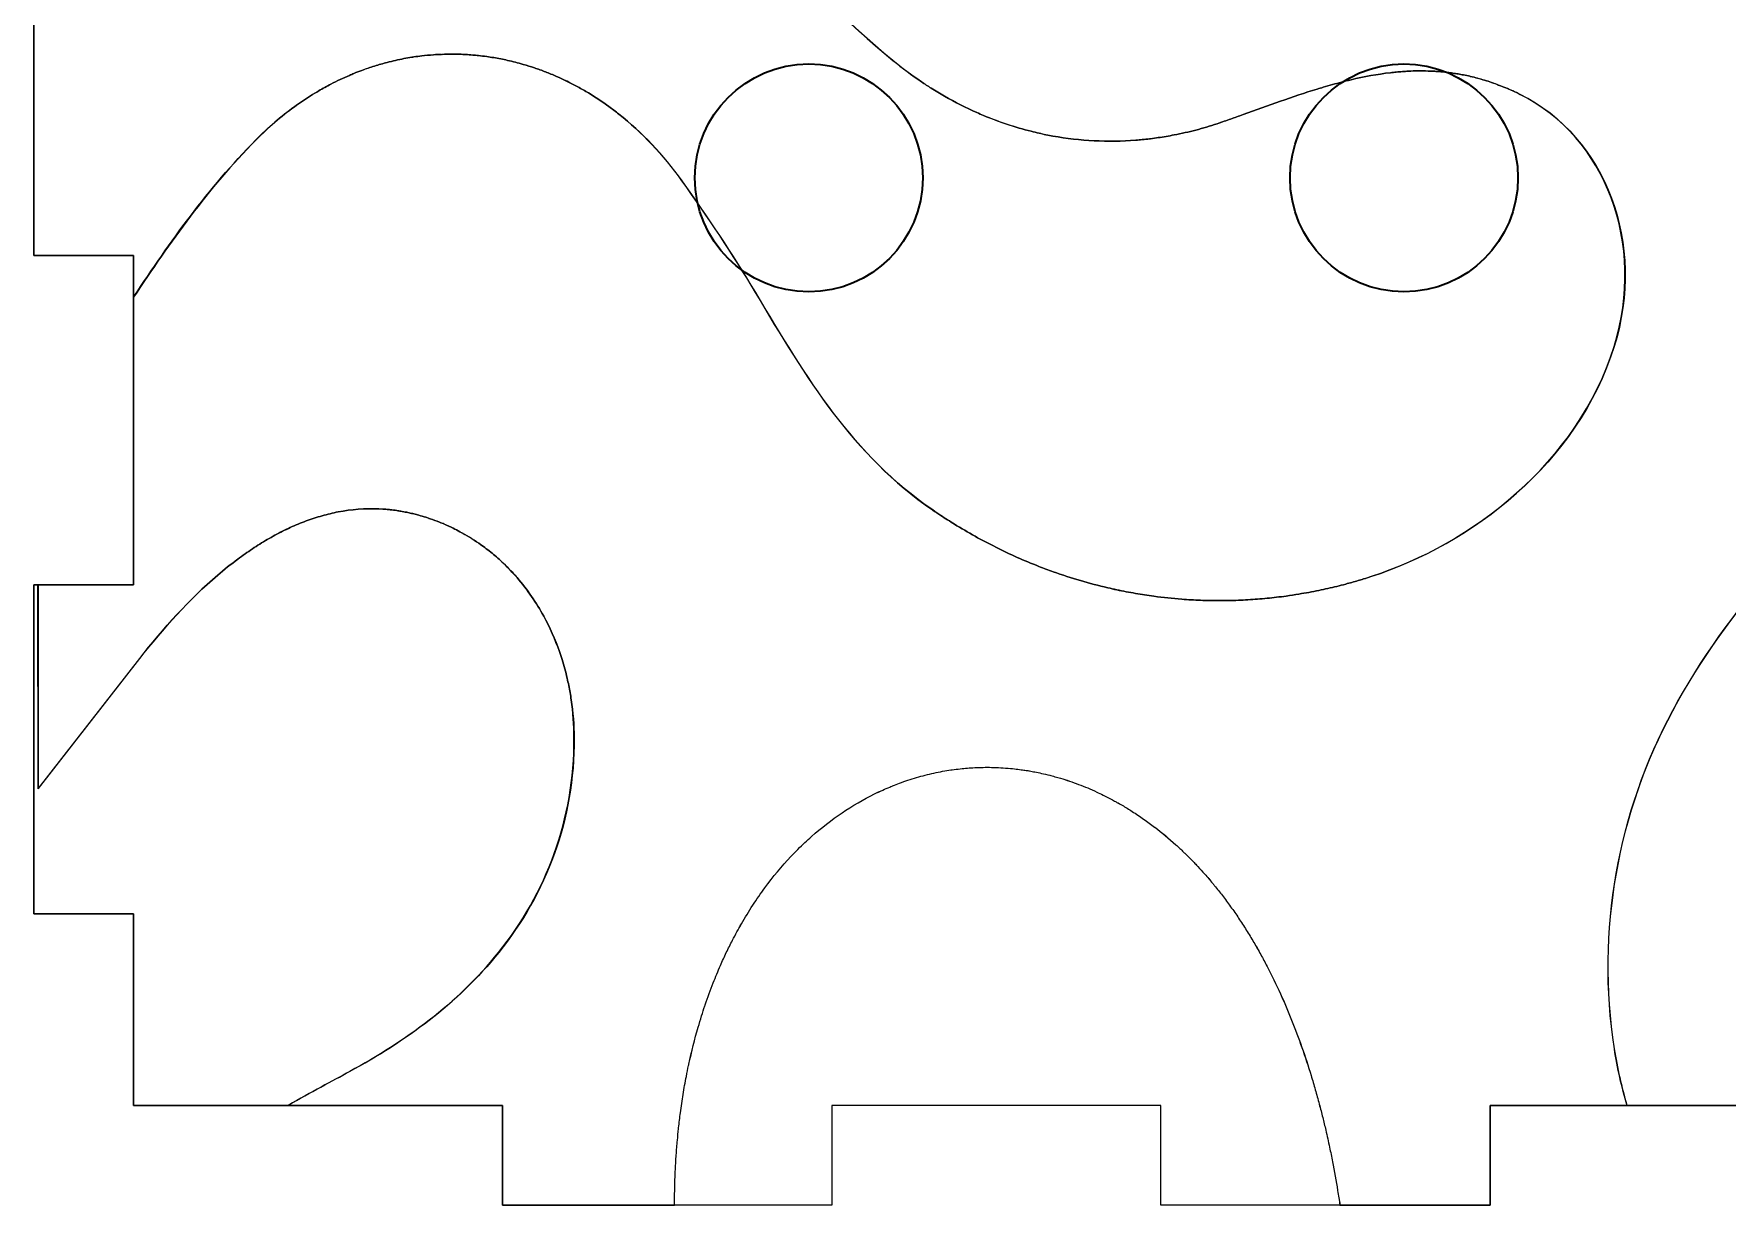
# Model space of a CAD drawing. Header units: millimetres. Extents: x 14 to 1319, y 14 to 743.
# Drawn here: x 670.7 to 911.3, y 14.2 to 180.7 of the extents above; entities that cross this region are included whole.
import ezdxf

# ---------------------------------------------------------------- set-up
doc = ezdxf.new("R2010")
doc.units = ezdxf.units.MM
doc.layers.add('Layer 1', color=7, linetype='Continuous')

msp = doc.modelspace()

# ---------------------------------------------------------------- linework, layer by layer
at = {"layer": 'Layer 1', "color": 1, "lineweight": 25, "true_color": 0xff0000}
for p, q in [((670.68, 149.17), (670.68, 195.98)), ((684.86, 149.17), (670.68, 149.17)), ((684.86, 102.37), (684.86, 149.17)), ((670.68, 102.37), (684.86, 102.37)), ((670.68, 55.57), (670.68, 102.37)), ((684.86, 55.57), (670.68, 55.57)), ((684.86, 28.35), (684.86, 55.57)), ((737.28, 28.35), (684.86, 28.35)), ((737.28, 14.17), (737.28, 28.35)), ((784.08, 28.35), (784.08, 14.17)), ((830.88, 28.35), (784.08, 28.35)), ((830.88, 14.17), (830.88, 28.35)), ((877.68, 28.35), (877.68, 14.17)), ((924.48, 28.35), (877.68, 28.35)), ((784.08, 14.17), (737.28, 14.17)), ((877.68, 14.17), (830.88, 14.17))]:
    msp.add_line(p, q, dxfattribs=at)
at = {"layer": 'Layer 1', "color": 250, "lineweight": 35, "true_color": 0x231f20}
for centre in [(780.82, 160.21), (865.42, 160.21), (865.42, 160.21)]:
    msp.add_circle(centre, 16.2, dxfattribs=at)
at = {"layer": 'Layer 1'}
for points, knots in [([(963.95, 426.47), (963.5, 426.05), (963.05, 425.61), (962.6, 425.16), (943.95, 406.46), (936.8, 377.36), (944.2, 349.94), (955.45, 308.27), (979.88, 305.16), (998.25, 280.31), (1006.37, 269.33), (1010.46, 256.15), (1009.88, 241.48), (1008.63, 209.9), (989.77, 176.72), (970.69, 155.5), (949.33, 131.75), (919.46, 113.97), (903.58, 84.45), (895.83, 70.03), (892.69, 53.22), (895.3, 36.41), (895.73, 33.63), (896.35, 30.95), (897.1, 28.35)], [201, 201, 201, 201, 202, 202, 202, 203, 203, 203, 204, 204, 204, 205, 205, 205, 206, 206, 206, 207, 207, 207, 208, 208, 208, 209, 209, 209, 209]), ([(897.12, 28.35), (896.37, 30.95), (895.75, 33.63), (895.32, 36.41), (892.72, 53.22), (895.86, 70.03), (903.61, 84.45), (919.49, 113.97), (949.36, 131.75), (970.71, 155.5), (989.79, 176.72), (1008.66, 209.9), (1009.91, 241.48), (1010.49, 256.15), (1006.4, 269.33), (998.28, 280.31), (979.91, 305.16), (955.47, 308.27), (944.23, 349.94), (936.83, 377.35), (943.98, 406.45), (962.62, 425.16), (963.06, 425.61), (963.51, 426.04), (963.95, 426.47)], [448, 448, 448, 448, 449, 449, 449, 450, 450, 450, 451, 451, 451, 452, 452, 452, 453, 453, 453, 454, 454, 454, 455, 455, 455, 456, 456, 456, 456]), ([(737.01, 221.26), (738.03, 221.01), (739.04, 220.73), (740.04, 220.41), (741.04, 220.09), (742.03, 219.74), (743.01, 219.35), (744.98, 218.59), (746.91, 217.68), (748.8, 216.64), (752.12, 214.84), (755.32, 212.66), (758.39, 210.17), (771.65, 199.4), (779.26, 187.97), (792.78, 176.91), (794.11, 175.82), (795.46, 174.81), (796.83, 173.88), (797.29, 173.57), (797.76, 173.27), (798.22, 172.97)], [170, 170, 170, 170, 171, 171, 171, 172, 172, 172, 173, 173, 173, 174, 174, 174, 175, 175, 175, 176, 176, 176, 177, 177, 177, 177]), ([(798.22, 172.97), (797.76, 173.27), (797.29, 173.57), (796.83, 173.88), (795.44, 174.81), (794.08, 175.82), (792.75, 176.91), (779.24, 187.97), (771.63, 199.4), (758.36, 210.17), (755.3, 212.65), (752.1, 214.83), (748.8, 216.64), (746.91, 217.67), (744.98, 218.57), (743.01, 219.35), (742.03, 219.73), (741.04, 220.09), (740.04, 220.41), (739.04, 220.73), (738.03, 221.01), (737.01, 221.26)], [43, 43, 43, 43, 44, 44, 44, 45, 45, 45, 46, 46, 46, 47, 47, 47, 48, 48, 48, 49, 49, 49, 50, 50, 50, 50]), ([(735.04, 177.46), (734.66, 177.52), (734.26, 177.57), (733.87, 177.61), (733.6, 177.64), (733.32, 177.66), (733.05, 177.68), (732.72, 177.71), (732.39, 177.74), (732.05, 177.75)], [265, 265, 265, 265, 266, 266, 266, 267, 267, 267, 268, 268, 268, 268]), ([(732.05, 177.75), (732.39, 177.74), (732.72, 177.71), (733.05, 177.68), (733.32, 177.66), (733.6, 177.64), (733.87, 177.61), (734.26, 177.57), (734.66, 177.52), (735.04, 177.46)], [103, 103, 103, 103, 104, 104, 104, 105, 105, 105, 106, 106, 106, 106]), ([(740.22, 176.36), (739.49, 176.58), (738.75, 176.77), (738.01, 176.93), (737.36, 177.07), (736.7, 177.2), (736.04, 177.31), (735.71, 177.37), (735.38, 177.42), (735.04, 177.46)], [262, 262, 262, 262, 263, 263, 263, 264, 264, 264, 265, 265, 265, 265]), ([(735.04, 177.46), (735.38, 177.42), (735.71, 177.37), (736.04, 177.31), (736.7, 177.2), (737.36, 177.07), (738.01, 176.93), (738.75, 176.77), (739.49, 176.58), (740.22, 176.36)], [106, 106, 106, 106, 107, 107, 107, 108, 108, 108, 109, 109, 109, 109]), ([(744.95, 174.65), (744.44, 174.88), (743.92, 175.09), (743.4, 175.29), (742.88, 175.49), (742.35, 175.68), (741.83, 175.86), (741.3, 176.04), (740.77, 176.21), (740.24, 176.36)], [258, 258, 258, 258, 259, 259, 259, 260, 260, 260, 261, 261, 261, 261]), ([(740.24, 176.36), (740.77, 176.21), (741.3, 176.04), (741.83, 175.86), (742.35, 175.68), (742.88, 175.49), (743.4, 175.29), (743.92, 175.09), (744.44, 174.88), (744.95, 174.65), (745.98, 174.2), (747, 173.7), (748.01, 173.15), (748.51, 172.87), (749, 172.59), (749.5, 172.29), (750.49, 171.69), (751.46, 171.05), (752.41, 170.36), (752.89, 170.02), (753.36, 169.66), (753.83, 169.29), (757.09, 166.69), (760.1, 163.53), (762.76, 159.81), (766.49, 154.59), (769.87, 149.54), (773.23, 143.91)], [110, 110, 110, 110, 111, 111, 111, 112, 112, 112, 113, 113, 113, 114, 114, 114, 115, 115, 115, 116, 116, 116, 117, 117, 117, 118, 118, 118, 119, 119, 119, 119]), ([(715.52, 174.79), (714.64, 174.41), (713.77, 174), (712.9, 173.55), (712.32, 173.25), (711.75, 172.93), (711.18, 172.6), (710.79, 172.37), (710.4, 172.13), (710.01, 171.89)], [284, 284, 284, 284, 285, 285, 285, 286, 286, 286, 287, 287, 287, 287]), ([(710.01, 171.89), (710.4, 172.13), (710.79, 172.37), (711.18, 172.6), (711.75, 172.93), (712.32, 173.25), (712.9, 173.55), (713.77, 174), (714.64, 174.41), (715.52, 174.79)], [84, 84, 84, 84, 85, 85, 85, 86, 86, 86, 87, 87, 87, 87]), ([(717.3, 175.5), (716.93, 175.36), (716.55, 175.22), (716.18, 175.07), (715.96, 174.98), (715.74, 174.88), (715.52, 174.79)], [282, 282, 282, 282, 283, 283, 283, 284, 284, 284, 284]), ([(715.52, 174.79), (715.74, 174.88), (715.96, 174.98), (716.18, 175.07), (716.55, 175.22), (716.93, 175.36), (717.3, 175.5)], [87, 87, 87, 87, 88, 88, 88, 89, 89, 89, 89]), ([(752.41, 170.36), (751.46, 171.06), (750.49, 171.71), (749.5, 172.29), (749, 172.59), (748.51, 172.87), (748.01, 173.15), (747, 173.71), (745.98, 174.21), (744.95, 174.65)], [255, 255, 255, 255, 256, 256, 256, 257, 257, 257, 258, 258, 258, 258]), ([(853.95, 173.11), (854.81, 173.36), (855.68, 173.61), (856.54, 173.83), (856.99, 173.95), (857.44, 174.06), (857.89, 174.16)], [198, 198, 198, 198, 199, 199, 199, 200, 200, 200, 200]), ([(857.89, 174.16), (857.44, 174.06), (856.99, 173.95), (856.54, 173.83), (855.68, 173.61), (854.81, 173.36), (853.95, 173.11)], [20, 20, 20, 20, 21, 21, 21, 22, 22, 22, 22]), ([(857.89, 174.16), (859.76, 174.61), (861.63, 174.96), (863.51, 175.17), (863.78, 175.2), (864.06, 175.23), (864.33, 175.26)], [200, 200, 200, 200, 201, 201, 201, 202, 202, 202, 202]), ([(864.33, 175.26), (864.06, 175.23), (863.78, 175.2), (863.51, 175.17), (861.63, 174.96), (859.76, 174.61), (857.89, 174.16)], [18, 18, 18, 18, 19, 19, 19, 20, 20, 20, 20]), ([(864.33, 175.26), (864.62, 175.29), (864.91, 175.31), (865.2, 175.33), (865.48, 175.35), (865.77, 175.37), (866.05, 175.39)], [202, 202, 202, 202, 203, 203, 203, 204, 204, 204, 204]), ([(866.05, 175.39), (865.77, 175.37), (865.48, 175.35), (865.2, 175.33), (864.91, 175.31), (864.62, 175.29), (864.33, 175.26)], [16, 16, 16, 16, 17, 17, 17, 18, 18, 18, 18]), ([(870.1, 175.35), (870.34, 175.33), (870.59, 175.31), (870.84, 175.29), (871.09, 175.27), (871.34, 175.24), (871.6, 175.21), (871.85, 175.18), (872.11, 175.15), (872.36, 175.11)], [207, 207, 207, 207, 208, 208, 208, 209, 209, 209, 210, 210, 210, 210]), ([(872.36, 175.11), (872.11, 175.15), (871.85, 175.18), (871.6, 175.21), (871.34, 175.24), (871.09, 175.27), (870.84, 175.29), (870.59, 175.31), (870.34, 175.33), (870.1, 175.35)], [10, 10, 10, 10, 11, 11, 11, 12, 12, 12, 13, 13, 13, 13]), ([(873.12, 174.99), (873.37, 174.95), (873.63, 174.9), (873.89, 174.85), (874.19, 174.79), (874.49, 174.73), (874.8, 174.66)], [211, 211, 211, 211, 212, 212, 212, 213, 213, 213, 213]), ([(874.8, 174.66), (874.49, 174.73), (874.19, 174.79), (873.89, 174.85), (873.63, 174.9), (873.37, 174.95), (873.12, 174.99)], [7, 7, 7, 7, 8, 8, 8, 9, 9, 9, 9]), ([(876.87, 174.1), (876.53, 174.21), (876.2, 174.3), (875.87, 174.39), (875.54, 174.48), (875.21, 174.56), (874.88, 174.64)], [4, 4, 4, 4, 5, 5, 5, 6, 6, 6, 6]), ([(881.91, 172.09), (881.23, 172.43), (880.55, 172.74), (879.88, 173.02), (879.54, 173.16), (879.21, 173.29), (878.87, 173.42), (878.54, 173.55), (878.2, 173.67), (877.87, 173.78)], [0, 0, 0, 0, 1, 1, 1, 2, 2, 2, 3, 3, 3, 3]), ([(798.22, 172.97), (798.84, 172.58), (799.47, 172.2), (800.1, 171.84), (801.62, 170.98), (803.16, 170.2), (804.72, 169.5), (805.04, 169.36), (805.35, 169.23), (805.67, 169.09)], [177, 177, 177, 177, 178, 178, 178, 179, 179, 179, 180, 180, 180, 180]), ([(805.67, 169.09), (805.35, 169.23), (805.04, 169.36), (804.72, 169.5), (803.16, 170.2), (801.62, 170.98), (800.1, 171.84), (799.47, 172.2), (798.84, 172.58), (798.22, 172.97)], [40, 40, 40, 40, 41, 41, 41, 42, 42, 42, 43, 43, 43, 43]), ([(842.55, 169.21), (846.11, 170.49), (849.6, 171.78), (853.08, 172.84), (853.37, 172.93), (853.66, 173.02), (853.95, 173.11)], [196, 196, 196, 196, 197, 197, 197, 198, 198, 198, 198]), ([(853.95, 173.11), (853.66, 173.02), (853.37, 172.93), (853.08, 172.84), (849.6, 171.78), (846.11, 170.49), (842.55, 169.21)], [22, 22, 22, 22, 23, 23, 23, 24, 24, 24, 24]), ([(879.88, 173.02), (880.56, 172.75), (881.25, 172.43), (881.94, 172.09), (894.15, 166.01), (899.84, 150.82), (895.3, 136.26), (890.11, 119.6), (875, 108.13), (860.75, 103.53), (860.39, 103.41), (860.03, 103.3), (859.67, 103.2)], [219, 219, 219, 219, 220, 220, 220, 221, 221, 221, 222, 222, 222, 223, 223, 223, 223]), ([(860.72, 103.53), (874.96, 108.14), (890.08, 119.6), (895.28, 136.26), (899.81, 150.82), (894.13, 166.02), (881.91, 172.09)], [149, 149, 149, 149, 150, 150, 150, 151, 151, 151, 151]), ([(707.71, 170.33), (705.82, 168.95), (704, 167.39), (702.27, 165.63), (695.38, 158.67), (690.08, 151.08), (684.86, 143.26)], [289, 289, 289, 289, 290, 290, 290, 291, 291, 291, 291]), ([(684.86, 143.3), (690.07, 151.11), (695.36, 158.68), (702.24, 165.63), (703.98, 167.39), (705.81, 168.96), (707.71, 170.33)], [80, 80, 80, 80, 81, 81, 81, 82, 82, 82, 82]), ([(773.26, 143.91), (769.9, 149.54), (766.52, 154.58), (762.79, 159.81), (760.12, 163.55), (757.1, 166.72), (753.83, 169.29), (753.36, 169.66), (752.89, 170.02), (752.41, 170.36)], [252, 252, 252, 252, 253, 253, 253, 254, 254, 254, 255, 255, 255, 255]), ([(805.67, 169.09), (807.88, 168.17), (810.14, 167.42), (812.43, 166.84), (812.8, 166.74), (813.18, 166.65), (813.55, 166.57), (814.2, 166.42), (814.86, 166.29), (815.52, 166.16)], [180, 180, 180, 180, 181, 181, 181, 182, 182, 182, 183, 183, 183, 183]), ([(838.85, 167.92), (839.2, 168.02), (839.54, 168.14), (839.88, 168.26), (840.18, 168.37), (840.48, 168.47), (840.78, 168.58)], [193, 193, 193, 193, 194, 194, 194, 195, 195, 195, 195]), ([(829.26, 165.77), (828.91, 165.73), (828.56, 165.69), (828.21, 165.66), (827.91, 165.63), (827.61, 165.6), (827.3, 165.58), (823.34, 165.27), (819.4, 165.47), (815.52, 166.16), (814.86, 166.28), (814.21, 166.41), (813.55, 166.57)], [34, 34, 34, 34, 35, 35, 35, 36, 36, 36, 37, 37, 37, 38, 38, 38, 38]), ([(815.52, 166.16), (819.4, 165.47), (823.34, 165.27), (827.3, 165.58), (827.61, 165.6), (827.91, 165.63), (828.21, 165.66), (828.56, 165.69), (828.91, 165.73), (829.26, 165.77)], [183, 183, 183, 183, 184, 184, 184, 185, 185, 185, 186, 186, 186, 186]), ([(831.63, 166.12), (832.01, 166.18), (832.39, 166.25), (832.77, 166.33), (833.28, 166.43), (833.79, 166.54), (834.3, 166.65)], [189, 189, 189, 189, 190, 190, 190, 191, 191, 191, 191]), ([(834.3, 166.65), (833.79, 166.54), (833.28, 166.43), (832.77, 166.33), (832.39, 166.25), (832.01, 166.18), (831.63, 166.12)], [29, 29, 29, 29, 30, 30, 30, 31, 31, 31, 31]), ([(839.86, 168.26), (839.52, 168.14), (839.19, 168.03), (838.85, 167.92), (837.84, 167.58), (836.83, 167.28), (835.82, 167.02), (835.31, 166.89), (834.8, 166.77), (834.3, 166.65)], [26, 26, 26, 26, 27, 27, 27, 28, 28, 28, 29, 29, 29, 29]), ([(834.3, 166.65), (834.8, 166.77), (835.31, 166.89), (835.82, 167.02), (836.83, 167.28), (837.84, 167.58), (838.85, 167.92)], [191, 191, 191, 191, 192, 192, 192, 193, 193, 193, 193]), ([(799.6, 112.22), (799.21, 112.48), (798.82, 112.74), (798.43, 113.01), (787.11, 120.79), (780.55, 131.68), (773.26, 143.91)], [250, 250, 250, 250, 251, 251, 251, 252, 252, 252, 252]), ([(710.5, 111.83), (710.88, 111.96), (711.26, 112.07), (711.65, 112.18), (712.41, 112.39), (713.17, 112.58), (713.94, 112.73), (715.82, 113.08), (717.74, 113.24), (719.7, 113.16)], [306, 306, 306, 306, 307, 307, 307, 308, 308, 308, 309, 309, 309, 309]), ([(719.7, 113.16), (717.74, 113.24), (715.82, 113.08), (713.94, 112.73), (713.17, 112.58), (712.41, 112.39), (711.65, 112.18), (711.26, 112.07), (710.88, 111.96), (710.5, 111.83)], [28, 28, 28, 28, 29, 29, 29, 30, 30, 30, 31, 31, 31, 31]), ([(701.74, 107.48), (702.09, 107.71), (702.44, 107.94), (702.79, 108.16), (703.5, 108.6), (704.22, 109.02), (704.94, 109.41), (705.67, 109.81), (706.4, 110.17), (707.13, 110.51), (707.5, 110.68), (707.87, 110.84), (708.25, 111)], [300, 300, 300, 300, 301, 301, 301, 302, 302, 302, 303, 303, 303, 304, 304, 304, 304]), ([(708.25, 111), (707.87, 110.84), (707.5, 110.68), (707.13, 110.51), (706.39, 110.18), (705.66, 109.82), (704.94, 109.41)], [33, 33, 33, 33, 34, 34, 34, 35, 35, 35, 35]), ([(708.25, 111), (708.62, 111.15), (708.99, 111.3), (709.37, 111.44), (709.75, 111.58), (710.12, 111.71), (710.5, 111.83)], [304, 304, 304, 304, 305, 305, 305, 306, 306, 306, 306]), ([(710.5, 111.83), (710.12, 111.71), (709.75, 111.58), (709.37, 111.44), (708.99, 111.3), (708.62, 111.15), (708.25, 111)], [31, 31, 31, 31, 32, 32, 32, 33, 33, 33, 33]), ([(728.35, 111.26), (728.58, 111.18), (728.8, 111.09), (729.03, 110.99), (729.46, 110.81), (729.88, 110.61), (730.29, 110.4)], [321, 321, 321, 321, 322, 322, 322, 323, 323, 323, 323]), ([(815.57, 104.22), (814.88, 104.47), (814.19, 104.72), (813.51, 104.99), (812.48, 105.39), (811.46, 105.82), (810.45, 106.27), (808.42, 107.17), (806.42, 108.17), (804.45, 109.27), (803.46, 109.82), (802.49, 110.39), (801.52, 110.99), (800.88, 111.39), (800.24, 111.8), (799.6, 112.22)], [245, 245, 245, 245, 246, 246, 246, 247, 247, 247, 248, 248, 248, 249, 249, 249, 250, 250, 250, 250]), ([(799.6, 112.22), (800.24, 111.8), (800.88, 111.39), (801.52, 110.99), (802.49, 110.39), (803.46, 109.82), (804.45, 109.27), (806.42, 108.17), (808.42, 107.17), (810.45, 106.27), (811.46, 105.82), (812.48, 105.39), (813.51, 104.99), (814.19, 104.72), (814.88, 104.47), (815.57, 104.22)], [121, 121, 121, 121, 122, 122, 122, 123, 123, 123, 124, 124, 124, 125, 125, 125, 126, 126, 126, 126]), ([(704.94, 109.41), (704.22, 109.02), (703.5, 108.6), (702.79, 108.16), (702.44, 107.94), (702.09, 107.71), (701.74, 107.48)], [35, 35, 35, 35, 36, 36, 36, 37, 37, 37, 37]), ([(730.29, 110.4), (730.61, 110.25), (730.92, 110.09), (731.23, 109.92), (732.16, 109.43), (733.06, 108.87), (733.93, 108.27), (734.22, 108.07), (734.5, 107.87), (734.78, 107.66), (735.34, 107.24), (735.89, 106.8), (736.42, 106.34), (736.68, 106.11), (736.94, 105.87), (737.2, 105.63), (737.54, 105.32), (737.88, 104.99), (738.2, 104.64)], [323, 323, 323, 323, 324, 324, 324, 325, 325, 325, 326, 326, 326, 327, 327, 327, 328, 328, 328, 329, 329, 329, 329]), ([(745.38, 92.87), (744.76, 94.64), (744.01, 96.33), (743.14, 97.92), (742.62, 98.88), (742.05, 99.8), (741.43, 100.69), (740.78, 101.63), (740.09, 102.53), (739.35, 103.39), (738.97, 103.82), (738.59, 104.23), (738.2, 104.64), (737.87, 104.98), (737.54, 105.31), (737.2, 105.63), (736.94, 105.87), (736.68, 106.11), (736.42, 106.34), (735.89, 106.8), (735.34, 107.24), (734.78, 107.66), (734.5, 107.87), (734.22, 108.07), (733.93, 108.27), (733.06, 108.87), (732.16, 109.42), (731.23, 109.92), (730.92, 110.09), (730.61, 110.25), (730.29, 110.4)], [4, 4, 4, 4, 5, 5, 5, 6, 6, 6, 7, 7, 7, 8, 8, 8, 9, 9, 9, 10, 10, 10, 11, 11, 11, 12, 12, 12, 13, 13, 13, 14, 14, 14, 14]), ([(701.74, 107.48), (701.39, 107.24), (701.04, 107), (700.69, 106.76), (700.35, 106.52), (700, 106.27), (699.66, 106.01), (698.69, 105.29), (697.74, 104.53), (696.81, 103.74), (692.77, 100.3), (689.05, 96.18), (685.69, 91.88)], [37, 37, 37, 37, 38, 38, 38, 39, 39, 39, 40, 40, 40, 41, 41, 41, 41]), ([(685.72, 91.88), (689.06, 96.17), (692.78, 100.28), (696.81, 103.74), (697.74, 104.53), (698.69, 105.29), (699.66, 106.01), (700, 106.27), (700.35, 106.52), (700.69, 106.76), (701.04, 107), (701.39, 107.24), (701.74, 107.48)], [296, 296, 296, 296, 297, 297, 297, 298, 298, 298, 299, 299, 299, 300, 300, 300, 300]), ([(827.24, 101.15), (826.8, 101.23), (826.36, 101.31), (825.93, 101.39), (825.05, 101.56), (824.18, 101.75), (823.31, 101.95), (822.01, 102.25), (820.71, 102.6), (819.42, 102.97), (818.13, 103.35), (816.84, 103.77), (815.57, 104.22)], [241, 241, 241, 241, 242, 242, 242, 243, 243, 243, 244, 244, 244, 245, 245, 245, 245]), ([(815.57, 104.22), (816.84, 103.75), (818.13, 103.34), (819.42, 102.97), (820.71, 102.58), (822.01, 102.24), (823.31, 101.95)], [126, 126, 126, 126, 127, 127, 127, 128, 128, 128, 128]), ([(739.35, 103.39), (740.1, 102.54), (740.79, 101.64), (741.43, 100.69), (742.05, 99.8), (742.62, 98.88), (743.14, 97.92), (744.02, 96.33), (744.77, 94.64), (745.38, 92.87)], [330, 330, 330, 330, 331, 331, 331, 332, 332, 332, 333, 333, 333, 333]), ([(823.31, 101.95), (824.18, 101.73), (825.05, 101.55), (825.93, 101.39), (826.36, 101.31), (826.8, 101.23), (827.24, 101.15)], [128, 128, 128, 128, 129, 129, 129, 130, 130, 130, 130]), ([(833.83, 100.32), (832.51, 100.43), (831.19, 100.57), (829.88, 100.74), (829, 100.86), (828.12, 100.99), (827.24, 101.15)], [239, 239, 239, 239, 240, 240, 240, 241, 241, 241, 241]), ([(827.24, 101.15), (828.12, 100.99), (829, 100.86), (829.88, 100.74), (831.19, 100.56), (832.51, 100.42), (833.83, 100.32)], [130, 130, 130, 130, 131, 131, 131, 132, 132, 132, 132]), ([(853.33, 101.58), (853.75, 101.66), (854.17, 101.75), (854.6, 101.85), (855.45, 102.04), (856.29, 102.24), (857.14, 102.47), (857.73, 102.63), (858.32, 102.8), (858.91, 102.97), (859.16, 103.04), (859.42, 103.11), (859.67, 103.2)], [144, 144, 144, 144, 145, 145, 145, 146, 146, 146, 147, 147, 147, 148, 148, 148, 148]), ([(858.91, 102.97), (858.32, 102.79), (857.73, 102.63), (857.14, 102.47), (856.29, 102.24), (855.45, 102.04), (854.6, 101.85), (854.17, 101.75), (853.75, 101.66), (853.33, 101.58)], [224, 224, 224, 224, 225, 225, 225, 226, 226, 226, 227, 227, 227, 227]), ([(845.96, 100.45), (845.5, 100.4), (845.05, 100.36), (844.6, 100.33), (843.7, 100.26), (842.79, 100.2), (841.88, 100.17), (841.42, 100.15), (840.96, 100.14), (840.5, 100.13), (839.61, 100.11), (838.72, 100.11), (837.84, 100.13), (837.39, 100.14), (836.95, 100.15), (836.51, 100.17), (836.06, 100.19), (835.62, 100.21), (835.18, 100.23)], [231, 231, 231, 231, 232, 232, 232, 233, 233, 233, 234, 234, 234, 235, 235, 235, 236, 236, 236, 237, 237, 237, 237]), ([(835.18, 100.23), (835.62, 100.21), (836.06, 100.19), (836.51, 100.17), (836.95, 100.15), (837.39, 100.14), (837.84, 100.13), (838.72, 100.11), (839.61, 100.11), (840.5, 100.13), (840.96, 100.14), (841.42, 100.15), (841.88, 100.17), (842.79, 100.2), (843.7, 100.26), (844.6, 100.33), (845.05, 100.36), (845.5, 100.4), (845.96, 100.45)], [134, 134, 134, 134, 135, 135, 135, 136, 136, 136, 137, 137, 137, 138, 138, 138, 139, 139, 139, 140, 140, 140, 140]), ([(745.76, 91.73), (746.04, 90.86), (746.28, 89.98), (746.48, 89.08), (746.56, 88.74), (746.63, 88.41), (746.7, 88.06), (746.84, 87.38), (746.96, 86.69), (747.06, 85.99), (747.32, 84.24), (747.46, 82.44), (747.47, 80.6), (747.55, 69.01), (743.5, 58.48), (736.76, 50.11), (730.76, 42.65), (723.5, 37.52), (715.57, 33.17), (713.15, 31.84), (710.06, 30.21), (706.83, 28.35)], [334, 334, 334, 334, 335, 335, 335, 336, 336, 336, 337, 337, 337, 338, 338, 338, 339, 339, 339, 340, 340, 340, 341, 341, 341, 341]), ([(747.06, 85.99), (746.96, 86.69), (746.84, 87.38), (746.7, 88.06), (746.63, 88.41), (746.56, 88.74), (746.48, 89.08), (746.27, 89.98), (746.03, 90.86), (745.76, 91.73), (745.64, 92.11), (745.51, 92.49), (745.38, 92.87)], [0, 0, 0, 0, 1, 1, 1, 2, 2, 2, 3, 3, 3, 4, 4, 4, 4]), ([(706.8, 28.35), (710.03, 30.21), (713.12, 31.84), (715.54, 33.17), (723.47, 37.52), (730.73, 42.65), (736.73, 50.11), (743.47, 58.49), (747.52, 69.02), (747.45, 80.6), (747.44, 82.44), (747.31, 84.24), (747.06, 85.99)], [49, 49, 49, 49, 50, 50, 50, 51, 51, 51, 52, 52, 52, 53, 53, 53, 53]), ([(793.71, 74.16), (794.11, 74.31), (794.52, 74.46), (794.92, 74.59), (795.32, 74.72), (795.73, 74.85), (796.14, 74.97), (796.96, 75.21), (797.78, 75.42), (798.6, 75.6)], [40, 40, 40, 40, 41, 41, 41, 42, 42, 42, 43, 43, 43, 43]), ([(794.92, 74.59), (795.32, 74.73), (795.73, 74.85), (796.14, 74.97), (796.96, 75.21), (797.78, 75.42), (798.6, 75.6)], [383, 383, 383, 383, 384, 384, 384, 385, 385, 385, 385]), ([(798.6, 75.6), (799.02, 75.69), (799.43, 75.78), (799.85, 75.85), (800.23, 75.92), (800.61, 75.98), (800.99, 76.04)], [43, 43, 43, 43, 44, 44, 44, 45, 45, 45, 45]), ([(798.6, 75.6), (799.02, 75.69), (799.43, 75.78), (799.85, 75.85), (800.23, 75.92), (800.61, 75.98), (800.99, 76.04)], [385, 385, 385, 385, 386, 386, 386, 387, 387, 387, 387]), ([(801.22, 76.07), (801.6, 76.13), (801.98, 76.17), (802.36, 76.21), (802.69, 76.25), (803.03, 76.28), (803.37, 76.31)], [46, 46, 46, 46, 47, 47, 47, 48, 48, 48, 48]), ([(801.22, 76.07), (801.6, 76.13), (801.98, 76.17), (802.36, 76.21), (802.69, 76.25), (803.04, 76.29), (803.37, 76.31)], [388, 388, 388, 388, 389, 389, 389, 390, 390, 390, 390]), ([(805.08, 76.4), (805.44, 76.41), (805.8, 76.42), (806.16, 76.42), (807.03, 76.42), (807.89, 76.39), (808.76, 76.32)], [50, 50, 50, 50, 51, 51, 51, 52, 52, 52, 52]), ([(805.08, 76.4), (805.44, 76.41), (805.8, 76.42), (806.16, 76.42), (807.03, 76.42), (807.89, 76.38), (808.76, 76.32)], [392, 392, 392, 392, 393, 393, 393, 394, 394, 394, 394]), ([(816.58, 74.87), (817.02, 74.75), (817.45, 74.61), (817.88, 74.46), (818.74, 74.17), (819.6, 73.84), (820.46, 73.48), (820.89, 73.3), (821.31, 73.11), (821.74, 72.91)], [405, 405, 405, 405, 406, 406, 406, 407, 407, 407, 408, 408, 408, 408]), ([(780.28, 65.72), (780.59, 66.01), (780.9, 66.3), (781.21, 66.58), (784, 69.05), (787, 71.07), (790.15, 72.63), (790.54, 72.82), (790.93, 73), (791.33, 73.18)], [33, 33, 33, 33, 34, 34, 34, 35, 35, 35, 36, 36, 36, 36]), ([(780.28, 65.72), (780.59, 66.02), (780.9, 66.3), (781.21, 66.58), (784, 69.05), (787, 71.07), (790.15, 72.63), (790.54, 72.83), (790.93, 73.01), (791.33, 73.18)], [375, 375, 375, 375, 376, 376, 376, 377, 377, 377, 378, 378, 378, 378]), ([(817.88, 74.46), (818.74, 74.16), (819.6, 73.84), (820.46, 73.48), (820.89, 73.3), (821.31, 73.11), (821.74, 72.91)], [64, 64, 64, 64, 65, 65, 65, 66, 66, 66, 66]), ([(826.79, 70.15), (827.34, 69.8), (827.88, 69.44), (828.41, 69.06), (828.94, 68.69), (829.47, 68.3), (829.98, 67.91)], [72, 72, 72, 72, 73, 73, 73, 74, 74, 74, 74]), ([(826.79, 70.15), (827.34, 69.8), (827.88, 69.44), (828.41, 69.06), (828.94, 68.69), (829.47, 68.3), (829.98, 67.91)], [414, 414, 414, 414, 415, 415, 415, 416, 416, 416, 416]), ([(829.99, 67.91), (831.02, 67.11), (832.01, 66.29), (832.97, 65.42), (833.36, 65.07), (833.73, 64.72), (834.1, 64.36)], [75, 75, 75, 75, 76, 76, 76, 77, 77, 77, 77]), ([(829.99, 67.91), (831.02, 67.13), (832.01, 66.3), (832.97, 65.42), (833.36, 65.07), (833.73, 64.72), (834.1, 64.36)], [417, 417, 417, 417, 418, 418, 418, 419, 419, 419, 419]), ([(771.25, 54.18), (771.77, 55.08), (772.3, 55.96), (772.86, 56.8), (773.41, 57.65), (773.98, 58.48), (774.57, 59.27), (775.74, 60.87), (776.98, 62.35), (778.28, 63.73), (778.61, 64.08), (778.94, 64.42), (779.27, 64.75), (779.6, 65.08), (779.94, 65.41), (780.28, 65.72)], [28, 28, 28, 28, 29, 29, 29, 30, 30, 30, 31, 31, 31, 32, 32, 32, 33, 33, 33, 33]), ([(770.61, 53.02), (770.82, 53.41), (771.04, 53.8), (771.26, 54.18), (771.78, 55.08), (772.31, 55.96), (772.86, 56.8), (773.42, 57.65), (773.99, 58.48), (774.57, 59.27), (775.74, 60.87), (776.98, 62.35), (778.28, 63.73), (778.6, 64.08), (778.94, 64.42), (779.27, 64.75)], [369, 369, 369, 369, 370, 370, 370, 371, 371, 371, 372, 372, 372, 373, 373, 373, 374, 374, 374, 374]), ([(836.11, 62.32), (836.45, 61.97), (836.77, 61.61), (837.09, 61.24), (837.47, 60.81), (837.85, 60.37), (838.22, 59.93), (838.32, 59.81), (838.41, 59.7), (838.51, 59.58)], [81, 81, 81, 81, 82, 82, 82, 83, 83, 83, 84, 84, 84, 84]), ([(837.09, 61.24), (837.48, 60.81), (837.85, 60.38), (838.22, 59.93), (838.32, 59.81), (838.41, 59.7), (838.51, 59.58)], [424, 424, 424, 424, 425, 425, 425, 426, 426, 426, 426]), ([(838.51, 59.58), (838.88, 59.13), (839.24, 58.67), (839.6, 58.2), (840, 57.68), (840.39, 57.14), (840.78, 56.6)], [84, 84, 84, 84, 85, 85, 85, 86, 86, 86, 86]), ([(838.51, 59.58), (838.88, 59.13), (839.24, 58.67), (839.6, 58.2), (840.01, 57.68), (840.4, 57.14), (840.78, 56.6)], [426, 426, 426, 426, 427, 427, 427, 428, 428, 428, 428]), ([(840.78, 56.6), (841.17, 56.07), (841.55, 55.52), (841.92, 54.96), (842.29, 54.41), (842.65, 53.85), (843.01, 53.28), (843.36, 52.72), (843.71, 52.15), (844.05, 51.58)], [86, 86, 86, 86, 87, 87, 87, 88, 88, 88, 89, 89, 89, 89]), ([(769.1, 50.07), (769.39, 50.67), (769.68, 51.26), (769.99, 51.85), (770.19, 52.24), (770.4, 52.63), (770.61, 53.02)], [25, 25, 25, 25, 26, 26, 26, 27, 27, 27, 27]), ([(769.1, 50.07), (769.39, 50.67), (769.68, 51.26), (769.99, 51.85), (770.19, 52.24), (770.4, 52.63), (770.61, 53.02)], [367, 367, 367, 367, 368, 368, 368, 369, 369, 369, 369]), ([(844.08, 51.53), (844.41, 50.96), (844.74, 50.38), (845.06, 49.8), (845.37, 49.24), (845.67, 48.69), (845.96, 48.12), (846.63, 46.84), (847.26, 45.54), (847.86, 44.22), (848.41, 42.99), (848.94, 41.75), (849.44, 40.49), (850.47, 37.92), (851.39, 35.28), (852.22, 32.6), (852.42, 31.93), (852.62, 31.26), (852.81, 30.58)], [90, 90, 90, 90, 91, 91, 91, 92, 92, 92, 93, 93, 93, 94, 94, 94, 95, 95, 95, 96, 96, 96, 96]), ([(844.08, 51.53), (844.42, 50.96), (844.75, 50.38), (845.06, 49.8), (845.37, 49.24), (845.67, 48.69), (845.96, 48.12), (846.63, 46.84), (847.26, 45.54), (847.86, 44.22), (848.42, 43), (848.95, 41.76), (849.44, 40.49), (850.48, 37.92), (851.41, 35.28), (852.22, 32.6), (852.42, 31.93), (852.62, 31.26), (852.81, 30.58)], [432, 432, 432, 432, 433, 433, 433, 434, 434, 434, 435, 435, 435, 436, 436, 436, 437, 437, 437, 438, 438, 438, 438]), ([(766.1, 42.67), (766.45, 43.73), (766.83, 44.77), (767.25, 45.8), (767.58, 46.62), (767.92, 47.44), (768.27, 48.26), (768.54, 48.87), (768.82, 49.47), (769.1, 50.07)], [22, 22, 22, 22, 23, 23, 23, 24, 24, 24, 25, 25, 25, 25]), ([(766.1, 42.67), (766.46, 43.72), (766.84, 44.77), (767.25, 45.8), (767.58, 46.62), (767.92, 47.44), (768.27, 48.26), (768.54, 48.87), (768.82, 49.47), (769.1, 50.07)], [364, 364, 364, 364, 365, 365, 365, 366, 366, 366, 367, 367, 367, 367]), ([(763.79, 34.24), (764.15, 36), (764.59, 37.75), (765.1, 39.47), (765.26, 40.01), (765.42, 40.54), (765.58, 41.07), (765.73, 41.55), (765.89, 42.02), (766.04, 42.5)], [18, 18, 18, 18, 19, 19, 19, 20, 20, 20, 21, 21, 21, 21]), ([(763.79, 34.24), (764.17, 36.01), (764.61, 37.75), (765.1, 39.47), (765.26, 40.01), (765.42, 40.54), (765.58, 41.07), (765.73, 41.55), (765.89, 42.02), (766.04, 42.5)], [360, 360, 360, 360, 361, 361, 361, 362, 362, 362, 363, 363, 363, 363]), ([(762.32, 25.17), (762.39, 25.89), (762.48, 26.6), (762.58, 27.32), (762.69, 28.19), (762.82, 29.05), (762.96, 29.91), (763.1, 30.77), (763.25, 31.63), (763.42, 32.48), (763.52, 33), (763.62, 33.51), (763.74, 34.02)], [11, 11, 11, 11, 12, 12, 12, 13, 13, 13, 14, 14, 14, 15, 15, 15, 15]), ([(762.32, 25.17), (762.39, 25.89), (762.48, 26.6), (762.58, 27.32), (762.69, 28.19), (762.82, 29.05), (762.96, 29.91), (763.1, 30.77), (763.25, 31.63), (763.42, 32.48), (763.52, 33), (763.62, 33.51), (763.74, 34.02)], [352, 352, 352, 352, 353, 353, 353, 354, 354, 354, 355, 355, 355, 356, 356, 356, 356]), ([(853.37, 28.55), (853.54, 27.92), (853.71, 27.28), (853.87, 26.63), (854.02, 26.04), (854.16, 25.44), (854.3, 24.84)], [97, 97, 97, 97, 98, 98, 98, 99, 99, 99, 99]), ([(853.37, 28.55), (853.55, 27.92), (853.71, 27.28), (853.87, 26.63), (854.02, 26.04), (854.16, 25.44), (854.3, 24.84)], [439, 439, 439, 439, 440, 440, 440, 441, 441, 441, 441]), ([(854.3, 24.84), (854.49, 24.03), (854.67, 23.22), (854.84, 22.41), (854.98, 21.73), (855.12, 21.04), (855.26, 20.35)], [99, 99, 99, 99, 100, 100, 100, 101, 101, 101, 101]), ([(854.3, 24.84), (854.49, 24.03), (854.67, 23.22), (854.84, 22.41), (854.98, 21.73), (855.12, 21.04), (855.26, 20.35)], [441, 441, 441, 441, 442, 442, 442, 443, 443, 443, 443]), ([(761.75, 15.5), (761.76, 16.38), (761.78, 17.26), (761.81, 18.14), (761.84, 18.88), (761.88, 19.62), (761.92, 20.35)], [5, 5, 5, 5, 6, 6, 6, 7, 7, 7, 7]), ([(761.75, 15.5), (761.76, 16.38), (761.78, 17.26), (761.81, 18.14), (761.84, 18.88), (761.88, 19.62), (761.92, 20.35)], [346, 346, 346, 346, 347, 347, 347, 348, 348, 348, 348])]:
    msp.add_open_spline(points, degree=3, knots=knots, dxfattribs=at)
for points in [[(670.68, 195.98), (670.68, 195.98), (670.68, 149.17), (670.68, 149.17)], [(719.09, 176.12), (718.49, 175.93), (717.9, 175.72), (717.3, 175.5)], [(717.3, 175.5), (717.89, 175.73), (718.49, 175.93), (719.09, 176.12)], [(720.01, 176.39), (719.7, 176.3), (719.4, 176.21), (719.09, 176.12)], [(719.09, 176.12), (719.4, 176.21), (719.7, 176.3), (720.01, 176.39)], [(720.9, 176.63), (720.6, 176.56), (720.3, 176.48), (720.01, 176.39)], [(720.01, 176.39), (720.3, 176.48), (720.6, 176.56), (720.9, 176.63)], [(723.27, 177.17), (722.48, 177.02), (721.69, 176.84), (720.9, 176.63)], [(720.9, 176.63), (721.69, 176.84), (722.48, 177.02), (723.27, 177.17)], [(724.38, 177.36), (724.01, 177.31), (723.64, 177.24), (723.27, 177.17)], [(723.27, 177.17), (723.64, 177.24), (724.01, 177.31), (724.38, 177.36)], [(724.68, 177.41), (724.58, 177.39), (724.48, 177.38), (724.38, 177.36)], [(724.38, 177.36), (724.48, 177.38), (724.58, 177.39), (724.68, 177.41)], [(725.81, 177.56), (725.44, 177.52), (725.06, 177.47), (724.68, 177.41)], [(724.68, 177.41), (725.06, 177.47), (725.44, 177.52), (725.81, 177.56)], [(727.47, 177.71), (726.92, 177.68), (726.36, 177.63), (725.81, 177.56)], [(725.81, 177.56), (726.36, 177.63), (726.92, 177.68), (727.47, 177.71)], [(728.61, 177.78), (728.23, 177.77), (727.85, 177.75), (727.47, 177.71)], [(727.47, 177.71), (727.85, 177.75), (728.23, 177.77), (728.61, 177.78)], [(728.71, 177.78), (728.68, 177.79), (728.64, 177.78), (728.61, 177.78)], [(728.61, 177.78), (728.64, 177.78), (728.68, 177.79), (728.71, 177.78)], [(730.03, 177.81), (729.59, 177.81), (729.15, 177.8), (728.71, 177.78)], [(728.71, 177.78), (729.15, 177.8), (729.59, 177.81), (730.03, 177.81)], [(730.1, 177.81), (730.1, 177.81), (730.03, 177.81), (730.03, 177.81)], [(730.03, 177.81), (730.03, 177.81), (730.1, 177.81), (730.1, 177.81)], [(731.21, 177.79), (730.84, 177.8), (730.47, 177.81), (730.1, 177.81)], [(730.1, 177.81), (730.47, 177.81), (730.84, 177.8), (731.21, 177.79)], [(732.05, 177.75), (731.77, 177.77), (731.49, 177.79), (731.21, 177.79)], [(731.21, 177.79), (731.49, 177.79), (731.77, 177.77), (732.05, 177.75)], [(740.24, 176.36), (740.23, 176.37), (740.23, 176.37), (740.22, 176.36)], [(740.22, 176.36), (740.23, 176.37), (740.23, 176.37), (740.24, 176.36)], [(866.05, 175.39), (866.97, 175.43), (867.9, 175.45), (868.84, 175.41)], [(868.84, 175.41), (867.9, 175.45), (866.97, 175.43), (866.05, 175.39)], [(868.84, 175.41), (869.07, 175.41), (869.31, 175.4), (869.55, 175.38)], [(869.55, 175.38), (869.31, 175.4), (869.07, 175.41), (868.84, 175.41)], [(869.55, 175.38), (869.73, 175.38), (869.91, 175.37), (870.1, 175.35)], [(870.1, 175.35), (869.91, 175.37), (869.73, 175.38), (869.55, 175.38)], [(872.36, 175.11), (872.61, 175.07), (872.86, 175.04), (873.12, 174.99)], [(873.12, 174.99), (872.86, 175.04), (872.61, 175.07), (872.36, 175.11)], [(874.8, 174.66), (874.82, 174.65), (874.85, 174.65), (874.88, 174.64)], [(874.88, 174.64), (874.85, 174.65), (874.82, 174.65), (874.8, 174.66)], [(874.88, 174.64), (875.21, 174.57), (875.54, 174.48), (875.87, 174.39)], [(875.87, 174.39), (876.2, 174.31), (876.54, 174.21), (876.87, 174.1)], [(876.87, 174.1), (877.21, 174.01), (877.54, 173.9), (877.87, 173.78)], [(877.87, 173.78), (877.54, 173.9), (877.21, 174.01), (876.87, 174.1)], [(877.87, 173.78), (878.21, 173.68), (878.54, 173.56), (878.87, 173.42)], [(878.87, 173.42), (879.2, 173.3), (879.54, 173.17), (879.88, 173.02)], [(710.01, 171.89), (709.24, 171.4), (708.47, 170.88), (707.72, 170.33)], [(707.72, 170.33), (708.47, 170.89), (709.24, 171.4), (710.01, 171.89)], [(707.72, 170.33), (707.71, 170.33), (707.71, 170.33), (707.71, 170.33)], [(707.71, 170.33), (707.71, 170.33), (707.71, 170.33), (707.72, 170.33)], [(812.43, 166.84), (810.14, 167.41), (807.88, 168.15), (805.67, 169.09)], [(840.78, 168.58), (840.48, 168.48), (840.17, 168.37), (839.86, 168.26)], [(840.78, 168.58), (841.37, 168.79), (841.96, 169), (842.55, 169.21)], [(842.55, 169.21), (841.96, 169), (841.37, 168.79), (840.78, 168.58)], [(813.55, 166.57), (813.18, 166.65), (812.8, 166.74), (812.43, 166.84)], [(830.49, 165.94), (830.87, 165.99), (831.25, 166.05), (831.63, 166.12)], [(831.63, 166.12), (831.25, 166.05), (830.87, 165.99), (830.49, 165.94)], [(829.26, 165.77), (829.31, 165.77), (829.36, 165.78), (829.41, 165.79)], [(829.41, 165.79), (829.36, 165.78), (829.31, 165.77), (829.26, 165.77)], [(829.41, 165.79), (829.77, 165.84), (830.13, 165.88), (830.49, 165.94)], [(830.49, 165.94), (830.13, 165.88), (829.77, 165.84), (829.41, 165.79)], [(670.68, 149.17), (670.68, 149.17), (684.86, 149.17), (684.86, 149.17)], [(684.86, 149.17), (684.86, 149.17), (684.86, 143.3), (684.86, 143.3)], [(684.86, 143.26), (684.86, 143.26), (684.86, 102.37), (684.86, 102.37)], [(773.23, 143.91), (780.52, 131.68), (787.08, 120.79), (798.4, 113.01)], [(719.7, 113.16), (719.7, 113.16), (720.27, 113.13), (720.27, 113.13)], [(720.27, 113.13), (720.27, 113.13), (719.7, 113.16), (719.7, 113.16)], [(720.27, 113.13), (720.55, 113.11), (720.83, 113.09), (721.12, 113.06)], [(721.12, 113.06), (720.83, 113.09), (720.55, 113.11), (720.27, 113.13)], [(721.12, 113.06), (721.18, 113.06), (721.24, 113.05), (721.3, 113.04)], [(721.3, 113.04), (721.24, 113.05), (721.18, 113.06), (721.12, 113.06)], [(721.3, 113.04), (721.62, 113.01), (721.94, 112.97), (722.26, 112.92)], [(722.26, 112.92), (721.94, 112.97), (721.62, 113.01), (721.3, 113.04)], [(722.26, 112.92), (722.45, 112.9), (722.64, 112.87), (722.83, 112.83)], [(722.83, 112.83), (722.64, 112.87), (722.45, 112.9), (722.26, 112.92)], [(722.83, 112.83), (723.11, 112.79), (723.4, 112.73), (723.68, 112.67)], [(723.68, 112.67), (723.4, 112.73), (723.11, 112.79), (722.83, 112.83)], [(723.68, 112.67), (723.79, 112.65), (723.91, 112.63), (724.02, 112.6)], [(724.02, 112.6), (723.91, 112.63), (723.79, 112.65), (723.68, 112.67)], [(724.02, 112.6), (724.24, 112.56), (724.47, 112.5), (724.69, 112.44)], [(724.69, 112.44), (724.47, 112.5), (724.24, 112.56), (724.02, 112.6)], [(724.69, 112.44), (724.93, 112.39), (725.16, 112.33), (725.4, 112.26)], [(725.4, 112.26), (725.16, 112.33), (724.93, 112.39), (724.69, 112.44)], [(725.4, 112.26), (725.73, 112.17), (726.05, 112.08), (726.38, 111.97)], [(726.38, 111.97), (726.05, 112.08), (725.73, 112.17), (725.4, 112.26)], [(726.38, 111.97), (726.59, 111.91), (726.81, 111.84), (727.03, 111.75)], [(727.03, 111.75), (726.82, 111.83), (726.6, 111.9), (726.38, 111.97)], [(727.03, 111.75), (727.47, 111.61), (727.91, 111.45), (728.35, 111.26)], [(728.35, 111.26), (727.91, 111.45), (727.47, 111.61), (727.03, 111.75)], [(729.01, 110.99), (728.79, 111.09), (728.57, 111.18), (728.35, 111.26)], [(730.29, 110.4), (729.87, 110.61), (729.44, 110.8), (729.01, 110.99)], [(798.4, 113.01), (798.8, 112.74), (799.2, 112.47), (799.6, 112.22)], [(738.2, 104.64), (738.6, 104.25), (738.98, 103.83), (739.35, 103.39)], [(859.67, 103.2), (860.02, 103.31), (860.37, 103.42), (860.72, 103.53)], [(670.68, 102.37), (670.68, 102.37), (670.68, 55.57), (670.68, 55.57)], [(671.25, 102.37), (671.25, 102.37), (670.68, 102.37), (670.68, 102.37)], [(671.27, 73.38), (671.27, 73.38), (671.25, 102.37), (671.25, 102.37)], [(671.28, 102.37), (671.28, 102.37), (671.3, 73.42), (671.3, 73.42)], [(684.86, 102.37), (684.86, 102.37), (671.28, 102.37), (671.28, 102.37)], [(853.33, 101.58), (852.38, 101.37), (851.44, 101.2), (850.49, 101.05)], [(850.49, 101.05), (851.44, 101.2), (852.38, 101.37), (853.33, 101.58)], [(859.67, 103.2), (859.42, 103.11), (859.16, 103.04), (858.91, 102.97)], [(835.15, 100.23), (834.71, 100.26), (834.27, 100.29), (833.83, 100.32)], [(833.83, 100.32), (834.27, 100.29), (834.71, 100.26), (835.15, 100.23)], [(835.18, 100.23), (835.17, 100.24), (835.16, 100.24), (835.15, 100.23)], [(835.15, 100.23), (835.16, 100.24), (835.17, 100.24), (835.18, 100.23)], [(847.31, 100.6), (846.86, 100.54), (846.41, 100.5), (845.96, 100.45)], [(845.96, 100.45), (846.41, 100.5), (846.86, 100.54), (847.31, 100.6)], [(848.67, 100.77), (848.21, 100.7), (847.76, 100.65), (847.31, 100.6)], [(847.31, 100.6), (847.76, 100.65), (848.21, 100.7), (848.67, 100.77)], [(850.49, 101.05), (849.88, 100.95), (849.28, 100.85), (848.67, 100.77)], [(848.67, 100.77), (849.28, 100.85), (849.88, 100.95), (850.49, 101.05)], [(671.3, 73.38), (671.3, 73.38), (685.72, 91.88), (685.72, 91.88)], [(685.69, 91.88), (685.69, 91.88), (671.3, 73.42), (671.3, 73.42)], [(745.38, 92.87), (745.52, 92.49), (745.65, 92.11), (745.76, 91.73)], [(800.99, 76.04), (801.07, 76.05), (801.14, 76.06), (801.22, 76.07)], [(800.99, 76.04), (801.07, 76.05), (801.14, 76.06), (801.22, 76.07)], [(803.37, 76.31), (803.72, 76.34), (804.06, 76.36), (804.41, 76.37)], [(803.37, 76.31), (803.72, 76.34), (804.06, 76.36), (804.41, 76.37)], [(804.41, 76.37), (804.64, 76.39), (804.86, 76.4), (805.08, 76.4)], [(804.41, 76.37), (804.64, 76.39), (804.86, 76.4), (805.08, 76.4)], [(808.76, 76.32), (808.8, 76.32), (808.84, 76.32), (808.88, 76.31)], [(808.76, 76.32), (808.8, 76.32), (808.84, 76.32), (808.88, 76.31)], [(808.88, 76.31), (809.28, 76.28), (809.67, 76.25), (810.07, 76.2)], [(808.88, 76.31), (809.28, 76.28), (809.67, 76.25), (810.07, 76.2)], [(810.07, 76.2), (810.39, 76.17), (810.71, 76.13), (811.03, 76.08)], [(810.07, 76.2), (810.39, 76.17), (810.71, 76.13), (811.03, 76.08)], [(811.03, 76.08), (811.26, 76.05), (811.48, 76.02), (811.71, 75.98)], [(811.03, 76.08), (811.26, 76.05), (811.48, 76.02), (811.71, 75.98)], [(811.71, 75.98), (811.87, 75.96), (812.04, 75.93), (812.2, 75.9)], [(811.71, 75.98), (811.87, 75.96), (812.04, 75.93), (812.2, 75.9)], [(812.2, 75.9), (812.45, 75.86), (812.7, 75.81), (812.95, 75.76)], [(812.2, 75.9), (812.45, 75.86), (812.7, 75.81), (812.95, 75.76)], [(812.95, 75.76), (813.27, 75.71), (813.59, 75.64), (813.91, 75.56)], [(812.95, 75.76), (813.27, 75.71), (813.59, 75.64), (813.91, 75.56)], [(813.91, 75.56), (814.3, 75.48), (814.68, 75.39), (815.06, 75.29)], [(813.91, 75.56), (814.3, 75.48), (814.68, 75.39), (815.06, 75.29)], [(815.06, 75.29), (815.31, 75.23), (815.55, 75.16), (815.8, 75.09)], [(815.06, 75.29), (815.31, 75.23), (815.55, 75.16), (815.8, 75.09)], [(815.8, 75.09), (815.83, 75.09), (815.85, 75.09), (815.86, 75.08)], [(815.8, 75.09), (815.83, 75.09), (815.85, 75.09), (815.86, 75.08)], [(815.86, 75.08), (816.1, 75.01), (816.34, 74.94), (816.58, 74.87)], [(815.86, 75.08), (816.11, 75.02), (816.35, 74.94), (816.58, 74.87)], [(816.58, 74.87), (817.02, 74.74), (817.45, 74.6), (817.88, 74.46)], [(671.3, 73.42), (671.3, 73.42), (671.27, 73.38), (671.27, 73.38)], [(671.3, 73.42), (671.3, 73.42), (671.3, 73.38), (671.3, 73.38)], [(791.33, 73.18), (791.66, 73.34), (792, 73.48), (792.34, 73.62)], [(791.33, 73.18), (791.66, 73.34), (792, 73.48), (792.34, 73.62)], [(792.34, 73.62), (792.45, 73.67), (792.56, 73.71), (792.67, 73.76)], [(792.34, 73.62), (792.45, 73.67), (792.56, 73.71), (792.67, 73.76)], [(792.67, 73.76), (792.69, 73.77), (792.72, 73.78), (792.74, 73.79)], [(792.67, 73.76), (792.69, 73.77), (792.72, 73.78), (792.74, 73.79)], [(792.74, 73.79), (793.06, 73.92), (793.39, 74.04), (793.71, 74.16)], [(792.74, 73.79), (793.07, 73.92), (793.38, 74.05), (793.71, 74.16)], [(793.71, 74.16), (794.11, 74.31), (794.52, 74.46), (794.92, 74.59)], [(821.74, 72.91), (822.05, 72.77), (822.36, 72.63), (822.66, 72.47)], [(821.74, 72.91), (822.05, 72.77), (822.36, 72.63), (822.66, 72.47)], [(822.66, 72.47), (823.05, 72.28), (823.44, 72.09), (823.82, 71.87)], [(822.66, 72.47), (823.05, 72.28), (823.44, 72.09), (823.82, 71.87)], [(823.82, 71.87), (824.03, 71.77), (824.23, 71.66), (824.43, 71.54)], [(823.82, 71.87), (824.03, 71.77), (824.23, 71.66), (824.43, 71.54)], [(824.43, 71.54), (824.5, 71.52), (824.56, 71.48), (824.62, 71.44)], [(824.43, 71.54), (824.5, 71.52), (824.56, 71.48), (824.62, 71.44)], [(824.62, 71.44), (824.87, 71.31), (825.11, 71.17), (825.35, 71.03)], [(824.62, 71.44), (824.87, 71.32), (825.11, 71.18), (825.35, 71.03)], [(825.35, 71.03), (825.83, 70.75), (826.31, 70.45), (826.79, 70.15)], [(825.35, 71.03), (825.83, 70.75), (826.31, 70.45), (826.79, 70.15)], [(829.98, 67.91), (829.99, 67.91), (829.99, 67.91), (829.99, 67.91)], [(829.98, 67.91), (829.99, 67.91), (829.99, 67.91), (829.99, 67.91)], [(779.27, 64.75), (779.6, 65.08), (779.94, 65.41), (780.28, 65.72)], [(834.1, 64.36), (834.22, 64.25), (834.33, 64.14), (834.44, 64.03)], [(834.1, 64.36), (834.22, 64.25), (834.33, 64.14), (834.44, 64.03)], [(834.44, 64.03), (834.83, 63.66), (835.21, 63.27), (835.58, 62.88)], [(834.44, 64.03), (834.83, 63.66), (835.21, 63.27), (835.58, 62.88)], [(835.58, 62.88), (835.74, 62.72), (835.89, 62.55), (836.05, 62.38)], [(835.58, 62.88), (835.74, 62.72), (835.89, 62.55), (836.05, 62.38)], [(836.05, 62.38), (836.08, 62.36), (836.1, 62.34), (836.11, 62.32)], [(836.05, 62.38), (836.08, 62.36), (836.1, 62.34), (836.11, 62.32)], [(836.11, 62.32), (836.45, 61.97), (836.77, 61.61), (837.09, 61.24)], [(670.68, 55.57), (670.68, 55.57), (684.86, 55.57), (684.86, 55.57)], [(684.86, 55.57), (684.86, 55.57), (684.86, 28.35), (684.86, 28.35)], [(840.78, 56.6), (841.17, 56.07), (841.55, 55.52), (841.92, 54.96)], [(770.61, 53.02), (770.81, 53.41), (771.03, 53.79), (771.25, 54.18)], [(841.92, 54.96), (842.3, 54.41), (842.66, 53.85), (843.01, 53.28)], [(843.01, 53.28), (843.37, 52.72), (843.72, 52.15), (844.05, 51.58)], [(844.05, 51.58), (844.06, 51.56), (844.07, 51.54), (844.08, 51.53)], [(844.05, 51.58), (844.06, 51.56), (844.07, 51.54), (844.08, 51.53)], [(766.04, 42.5), (766.06, 42.56), (766.08, 42.61), (766.1, 42.67)], [(766.04, 42.5), (766.06, 42.56), (766.08, 42.61), (766.1, 42.67)], [(763.74, 34.02), (763.74, 34.09), (763.76, 34.15), (763.78, 34.21)], [(763.74, 34.02), (763.74, 34.09), (763.76, 34.15), (763.78, 34.21)], [(763.78, 34.23), (763.77, 34.24), (763.79, 34.24), (763.79, 34.24)], [(763.78, 34.21), (763.77, 34.22), (763.78, 34.23), (763.78, 34.23)], [(763.78, 34.21), (763.77, 34.22), (763.77, 34.22), (763.78, 34.22)], [(763.78, 34.23), (763.78, 34.24), (763.79, 34.24), (763.79, 34.24)], [(763.78, 34.22), (763.78, 34.23), (763.78, 34.23), (763.78, 34.23)], [(852.81, 30.58), (853.01, 29.91), (853.19, 29.23), (853.37, 28.55)], [(852.81, 30.58), (853.01, 29.91), (853.19, 29.23), (853.37, 28.55)], [(684.86, 28.35), (684.86, 28.35), (706.8, 28.35), (706.8, 28.35)], [(706.83, 28.35), (706.83, 28.35), (737.28, 28.35), (737.28, 28.35)], [(737.28, 28.35), (737.28, 28.35), (737.28, 14.18), (737.28, 14.18)], [(784.08, 28.35), (784.08, 28.35), (784.08, 14.18), (784.08, 14.18)], [(830.88, 28.35), (830.88, 28.35), (784.08, 28.35), (784.08, 28.35)], [(830.88, 14.18), (830.88, 14.18), (830.88, 28.35), (830.88, 28.35)], [(877.68, 28.35), (877.68, 28.35), (897.12, 28.35), (897.12, 28.35)], [(877.68, 14.18), (877.68, 14.18), (877.68, 28.35), (877.68, 28.35)], [(897.1, 28.35), (897.1, 28.35), (924.48, 28.35), (924.48, 28.35)], [(762.15, 23.4), (762.2, 23.94), (762.25, 24.49), (762.31, 25.03)], [(762.15, 23.4), (762.2, 23.94), (762.25, 24.49), (762.31, 25.03)], [(762.31, 25.03), (762.3, 25.08), (762.31, 25.12), (762.32, 25.17)], [(762.31, 25.03), (762.3, 25.08), (762.31, 25.12), (762.32, 25.17)], [(761.98, 21.3), (762.03, 22), (762.08, 22.71), (762.15, 23.4)], [(761.98, 21.3), (762.03, 22), (762.08, 22.71), (762.15, 23.4)], [(761.92, 20.35), (761.93, 20.67), (761.95, 20.98), (761.98, 21.3)], [(761.92, 20.35), (761.93, 20.67), (761.95, 20.98), (761.98, 21.3)], [(855.26, 20.35), (855.52, 18.98), (855.77, 17.61), (855.99, 16.24)], [(855.26, 20.35), (855.53, 18.98), (855.78, 17.61), (855.99, 16.24)], [(761.73, 14.18), (761.73, 14.62), (761.73, 15.06), (761.75, 15.5)], [(761.74, 14.84), (761.74, 15.06), (761.74, 15.28), (761.75, 15.5)], [(761.74, 14.18), (761.74, 14.18), (761.74, 14.84), (761.74, 14.84)], [(855.99, 16.24), (856.1, 15.55), (856.21, 14.86), (856.31, 14.18)], [(855.99, 16.24), (856.11, 15.55), (856.22, 14.87), (856.32, 14.18)], [(737.28, 14.18), (737.28, 14.18), (761.74, 14.18), (761.74, 14.18)], [(784.08, 14.18), (784.08, 14.18), (761.73, 14.18), (761.73, 14.18)], [(856.31, 14.18), (856.31, 14.18), (830.88, 14.18), (830.88, 14.18)], [(856.32, 14.18), (856.32, 14.18), (877.68, 14.18), (877.68, 14.18)]]:
    msp.add_open_spline(points, degree=3, dxfattribs=at)

doc.saveas('drawing.dxf')
